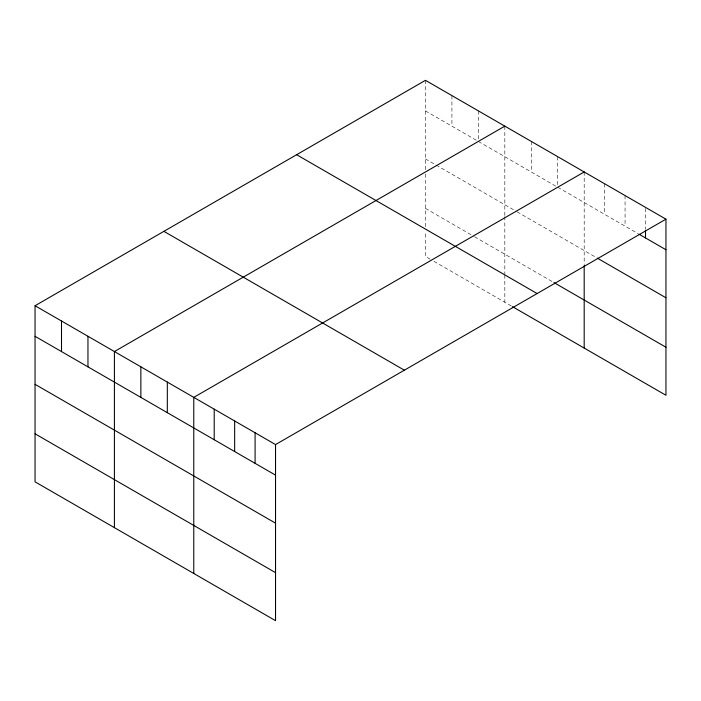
<?xml version="1.0" encoding="UTF-8"?>
<svg xmlns="http://www.w3.org/2000/svg" width="701" height="701" viewBox="0 0 701 701"><rect width="100%" height="100%" fill="white"/><g stroke="black" fill="none" stroke-linecap="round" stroke-linejoin="round"><path stroke-width="0.53" stroke-dasharray="3.5 2.63" d="M425.463 80.326L425.463 169.677M425.463 110.898L476.478 140.349M478.371 141.444L556.787 186.711M557.733 187.263L638.076 233.643M425.463 158.925L516.164 211.281M517.11 211.833L596.262 257.53M425.463 208.399L473.648 236.219M474.595 236.763L553.01 282.039M430.186 259.151L425.463 256.426L425.463 232.417M433.972 261.333L511.441 306.065M645.507 208.46L645.507 229.201M625.064 195.57L625.064 226.134M604.63 183.767L604.63 214.34M584.187 171.964L584.187 264.54M557.733 156.691L557.733 185.082M531.279 141.418L531.279 171.99M504.825 126.145L504.825 215.496M504.825 216.574L504.825 273.863M504.825 274.958L504.825 302.245M478.371 110.872L478.371 140.349M451.917 95.599L451.917 126.171M425.463 173.979L425.463 226.958"/><path stroke-width="1.05" d="M35.05 305.732L275.537 444.574L275.537 620.674L35.05 481.832L35.05 305.732L425.463 80.326L665.95 219.168L665.95 395.268L512.387 306.609M504.825 126.145L114.412 351.551L114.412 527.651M584.187 171.964L193.774 397.371L193.774 573.471M275.537 444.574L665.95 219.168M639.005 234.187L665.95 249.74M597.191 258.064L665.95 297.767M553.956 282.582L665.95 347.24M296.628 154.711L537.115 293.553M163.885 231.348L404.372 370.189M35.05 336.305L275.537 475.147M35.05 384.323L275.537 523.165M35.05 433.805L275.537 572.647M645.507 230.296L645.507 237.937M584.187 265.618L584.187 348.064M255.094 432.771L255.094 463.343M234.651 420.968L234.651 451.54M214.208 409.165L214.208 439.737M167.32 382.098L167.32 412.661M140.866 366.825L140.866 397.388M87.958 336.278L87.958 366.851M61.504 321.005L61.504 351.578"/></g></svg>
